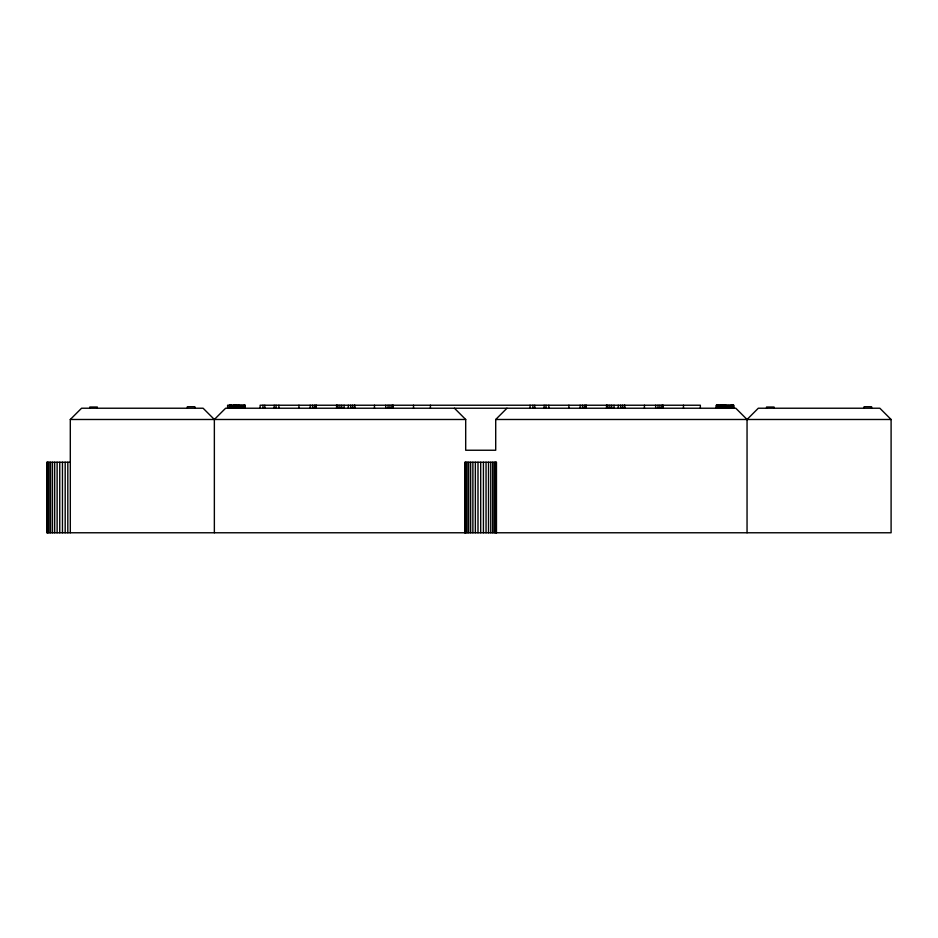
<?xml version="1.0" encoding="UTF-8"?>
<svg xmlns="http://www.w3.org/2000/svg" width="938" height="938" viewBox="0 0 938 938"><rect width="100%" height="100%" fill="white"/><g stroke="black" fill="none" stroke-linecap="round" stroke-linejoin="round"><path stroke-width="1.41" d="M229.927 405.228L229.927 408.229L230.525 405.228L230.924 408.229L231.51 405.228L231.51 408.229M233.679 405.228L233.679 408.229L234.465 405.228L234.465 408.229L235.063 405.228L235.063 408.229M234.465 405.228L234.863 408.229L234.863 405.228L235.262 408.229L235.848 405.228L235.848 408.229M716.878 405.228L716.878 408.229L717.476 405.228L717.863 408.229L718.461 405.228L718.461 408.229M722.799 408.229L722.799 405.228L722.201 408.229L721.814 405.228L721.216 408.229L721.216 405.228M720.63 405.228L720.63 408.229L721.416 405.228L721.416 408.229L722.014 405.228L722.014 408.229M230.326 408.229L230.326 405.228L230.525 408.229L231.311 405.228L231.311 408.229L232.108 405.228L232.108 408.229M234.465 408.229L235.262 405.228L235.45 408.229L235.45 405.228M717.476 408.229L718.262 405.228L718.262 408.229L717.476 405.228L717.277 408.229M721.416 408.229L722.201 405.228L722.401 408.229L722.401 405.228M70.303 532.772L70.303 419.485L81.559 408.229L203.1 408.229L214.356 419.485L214.356 532.772M214.356 419.485L225.612 408.229L735.791 408.229L747.047 419.485L747.047 532.772M454.449 408.229L465.694 419.485L465.694 450.24L495.71 450.24L495.71 419.485L506.966 408.229M747.047 419.485L758.303 408.229L879.844 408.229L891.1 419.485L891.1 532.772L46.9 532.772L46.9 462.246L70.303 462.246M70.303 419.485L465.694 419.485M495.71 419.485L891.1 419.485M871.59 408.229L871.59 406.729L864.086 406.729L864.086 408.229M774.061 408.229L774.061 407.033L766.557 407.033L766.557 408.229M733.797 408.229L733.797 405.228L716.292 405.228L716.292 408.229M733.481 405.228L733.481 408.229M733.164 405.228L733.164 408.229M732.226 405.228L732.226 408.229M732.062 405.228L732.062 408.229M731.875 405.228L731.875 408.229M731.675 405.228L731.675 408.229M731.277 405.228L731.277 408.229M730.69 405.228L730.69 408.229M729.705 405.228L729.705 408.229M728.521 405.228L728.521 408.229M727.337 405.228L727.337 408.229M726.352 405.228L726.352 408.229M725.754 405.228L725.754 408.229M725.355 405.228L725.355 408.229M725.168 405.228L725.168 408.229M724.968 405.228L724.968 408.229M724.101 405.228L724.101 408.229M723.386 405.228L723.386 408.229M723.186 405.228L723.186 408.229M722.999 405.228L722.999 408.229M722.6 405.228L722.6 408.229M722.201 405.228L722.201 408.229L721.814 405.228M720.431 405.228L720.431 408.229M719.247 405.228L719.247 408.229M719.047 408.229L719.047 405.228L718.262 408.229L717.863 405.228L717.863 408.229M716.913 405.228L716.913 408.229M716.679 405.228L716.679 408.229M716.48 405.228L716.48 408.229M700.346 408.229L700.346 405.228L260.131 405.228L260.131 408.229M683.462 405.228L683.462 408.229M663.166 405.228L663.166 408.229M662.697 405.228L662.697 408.229M661.759 405.228L661.759 408.229M659.883 405.228L659.883 408.229M658.007 405.228L658.007 408.229M655.662 405.228L655.662 408.229M644.418 405.228L644.418 408.229M624.825 405.228L624.825 408.229M624.356 405.228L624.356 408.229M622.48 405.228L622.48 408.229M620.604 405.228L620.604 408.229M618.259 405.228L618.259 408.229M614.038 405.228L614.038 408.229M611.693 405.228L611.693 408.229M609.817 405.228L609.817 408.229M607.941 405.228L607.941 408.229M607.003 405.228L607.003 408.229M606.534 405.228L606.534 408.229M586.238 405.228L586.238 408.229M585.769 405.228L585.769 408.229M584.362 405.228L584.362 408.229M582.486 405.228L582.486 408.229M580.141 405.228L580.141 408.229M568.885 405.228L568.885 408.229M548.824 405.228L548.824 408.229M546.01 405.228L546.01 408.229M544.134 405.228L544.134 408.229M534.766 405.228L534.766 408.229M532.89 405.228L532.89 408.229M530.076 405.228L530.076 408.229M496.46 532.772L496.46 462.246L464.955 462.246L464.955 532.772M496.19 462.246L496.261 532.772M495.452 462.246L495.452 532.772M494.279 462.246L494.279 532.772M492.708 462.246L492.708 532.772M490.762 462.246L490.762 532.772M488.522 462.246L488.522 532.772M486.048 462.246L486.048 532.772M483.422 462.246L483.422 532.772M480.702 462.246L480.702 532.772M477.993 462.246L477.993 532.772M475.355 462.246L475.355 532.772M472.881 462.246L472.881 532.772M470.642 462.246L470.642 532.772M468.707 462.246L468.707 532.772M467.124 462.246L467.124 532.772M465.952 462.246L465.952 532.772M430.401 405.228L430.401 408.229M413.517 405.228L413.517 408.229M393.221 405.228L393.221 408.229M392.752 405.228L392.752 408.229M391.814 405.228L391.814 408.229M389.938 405.228L389.938 408.229M388.062 405.228L388.062 408.229M385.717 405.228L385.717 408.229M374.461 405.228L374.461 408.229M354.881 405.228L354.881 408.229M354.412 405.228L354.412 408.229M352.536 405.228L352.536 408.229M350.66 405.228L350.66 408.229M348.315 405.228L348.315 408.229M344.094 405.228L344.094 408.229M341.749 405.228L341.749 408.229M339.873 405.228L339.873 408.229M337.997 405.228L337.997 408.229M337.059 405.228L337.059 408.229M336.59 405.228L336.59 408.229M316.294 405.228L316.294 408.229M315.825 405.228L315.825 408.229M314.418 405.228L314.418 408.229M312.542 405.228L312.542 408.229M310.197 405.228L310.197 408.229M298.941 405.228L298.941 408.229M278.879 405.228L278.879 408.229M276.065 405.228L276.065 408.229M274.189 405.228L274.189 408.229M264.809 405.228L264.809 408.229M262.945 405.228L262.945 408.229M245.123 408.229L245.123 405.228L227.617 405.228L227.617 408.229M244.924 405.228L244.924 408.229M244.724 405.228L244.724 408.229M244.49 405.228L244.49 408.229M244.337 405.228L244.337 408.229M243.739 405.228L243.739 408.229M242.754 405.228L242.754 408.229M241.57 405.228L241.57 408.229M240.386 405.228L240.386 408.229M239.401 405.228L239.401 408.229M238.803 405.228L238.803 408.229M238.557 405.228L238.557 408.229M238.416 405.228L238.416 408.229M238.217 405.228L238.217 408.229M238.018 405.228L238.018 408.229M236.997 405.228L236.997 408.229M236.446 405.228L236.446 408.229M236.247 405.228L236.247 408.229M236.048 405.228L236.048 408.229M235.262 405.228L235.262 408.229M233.48 405.228L233.48 408.229M230.924 408.229L230.525 405.228L230.525 408.229M229.54 405.228L229.54 408.229M229.341 405.228L229.341 408.229M194.858 408.229L194.858 406.729L187.354 406.729L187.354 408.229M97.318 408.229L97.318 407.033L89.814 407.033L89.814 408.229M67.817 462.246L67.817 532.772M65.179 462.246L65.179 532.772M62.459 462.246L62.459 532.772M59.751 462.246L59.751 532.772M57.124 462.246L57.124 532.772M54.662 462.246L54.662 532.772M52.446 462.246L52.446 532.772M50.535 462.246L50.535 532.772M48.975 462.246L48.975 532.772M47.838 462.246L47.838 532.772M47.135 462.246L47.135 532.772M465.225 532.772L465.225 462.246L465.154 532.772"/></g></svg>
